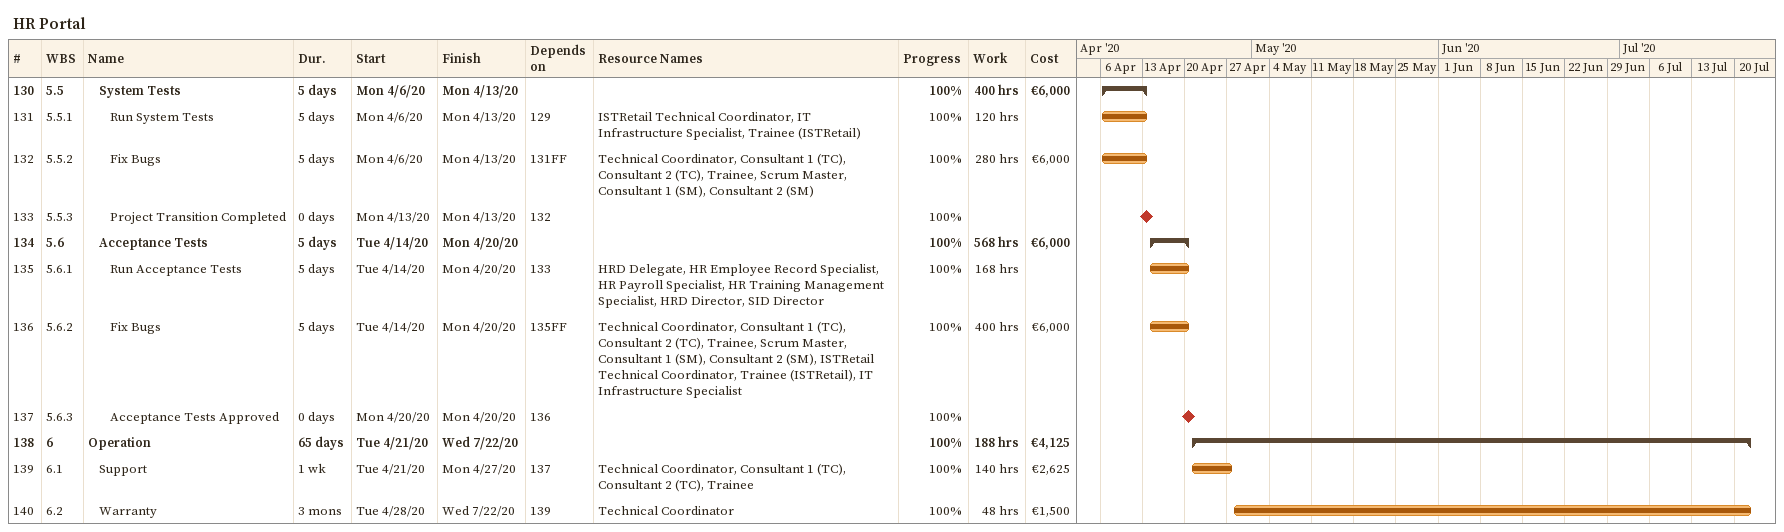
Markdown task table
HR Portal

| ID | WBS | Task | Duration | Start | Finish | Predecessors | Resources | % complete | Work (h) | Cost (€) |
|---|---|---|---|---|---|---|---|---|---|---|
| 130 | 5.5 | **System Tests** | 5d | 2020-04-06 | 2020-04-13 |  |  | 100 | 400 | 6000 |
| 131 | 5.5.1 | Run System Tests | 5d | 2020-04-06 | 2020-04-13 | 129 | ISTRetail Technical Coordinator, IT Infrastructure Specialist, Trainee (ISTRetail) | 100 | 120 |  |
| 132 | 5.5.2 | Fix Bugs | 5d | 2020-04-06 | 2020-04-13 | 131FF | Technical Coordinator, Consultant 1 (TC), Consultant 2 (TC), Trainee, Scrum Master, Consultant 1 (SM), Consultant 2 (SM) | 100 | 280 | 6000 |
| 133 | 5.5.3 | Project Transition Completed | 0d | 2020-04-13 | 2020-04-13 | 132 |  | 100 |  |  |
| 134 | 5.6 | **Acceptance Tests** | 5d | 2020-04-14 | 2020-04-20 |  |  | 100 | 568 | 6000 |
| 135 | 5.6.1 | Run Acceptance Tests | 5d | 2020-04-14 | 2020-04-20 | 133 | HRD Delegate, HR Employee Record Specialist, HR Payroll Specialist, HR Training Management Specialist, HRD Director, SID Director | 100 | 168 |  |
| 136 | 5.6.2 | Fix Bugs | 5d | 2020-04-14 | 2020-04-20 | 135FF | Technical Coordinator, Consultant 1 (TC), Consultant 2 (TC), Trainee, Scrum Master, Consultant 1 (SM), Consultant 2 (SM), ISTRetail Technical Coordinator, Trainee (ISTRetail), IT Infrastructure Specialist | 100 | 400 | 6000 |
| 137 | 5.6.3 | Acceptance Tests Approved | 0d | 2020-04-20 | 2020-04-20 | 136 |  | 100 |  |  |
| 138 | 6 | **Operation** | 65d | 2020-04-21 | 2020-07-22 |  |  | 100 | 188 | 4125 |
| 139 | 6.1 | Support | 1w | 2020-04-21 | 2020-04-27 | 137 | Technical Coordinator, Consultant 1 (TC), Consultant 2 (TC), Trainee | 100 | 140 | 2625 |
| 140 | 6.2 | Warranty | 3mo | 2020-04-28 | 2020-07-22 | 139 | Technical Coordinator | 100 | 48 | 1500 |
